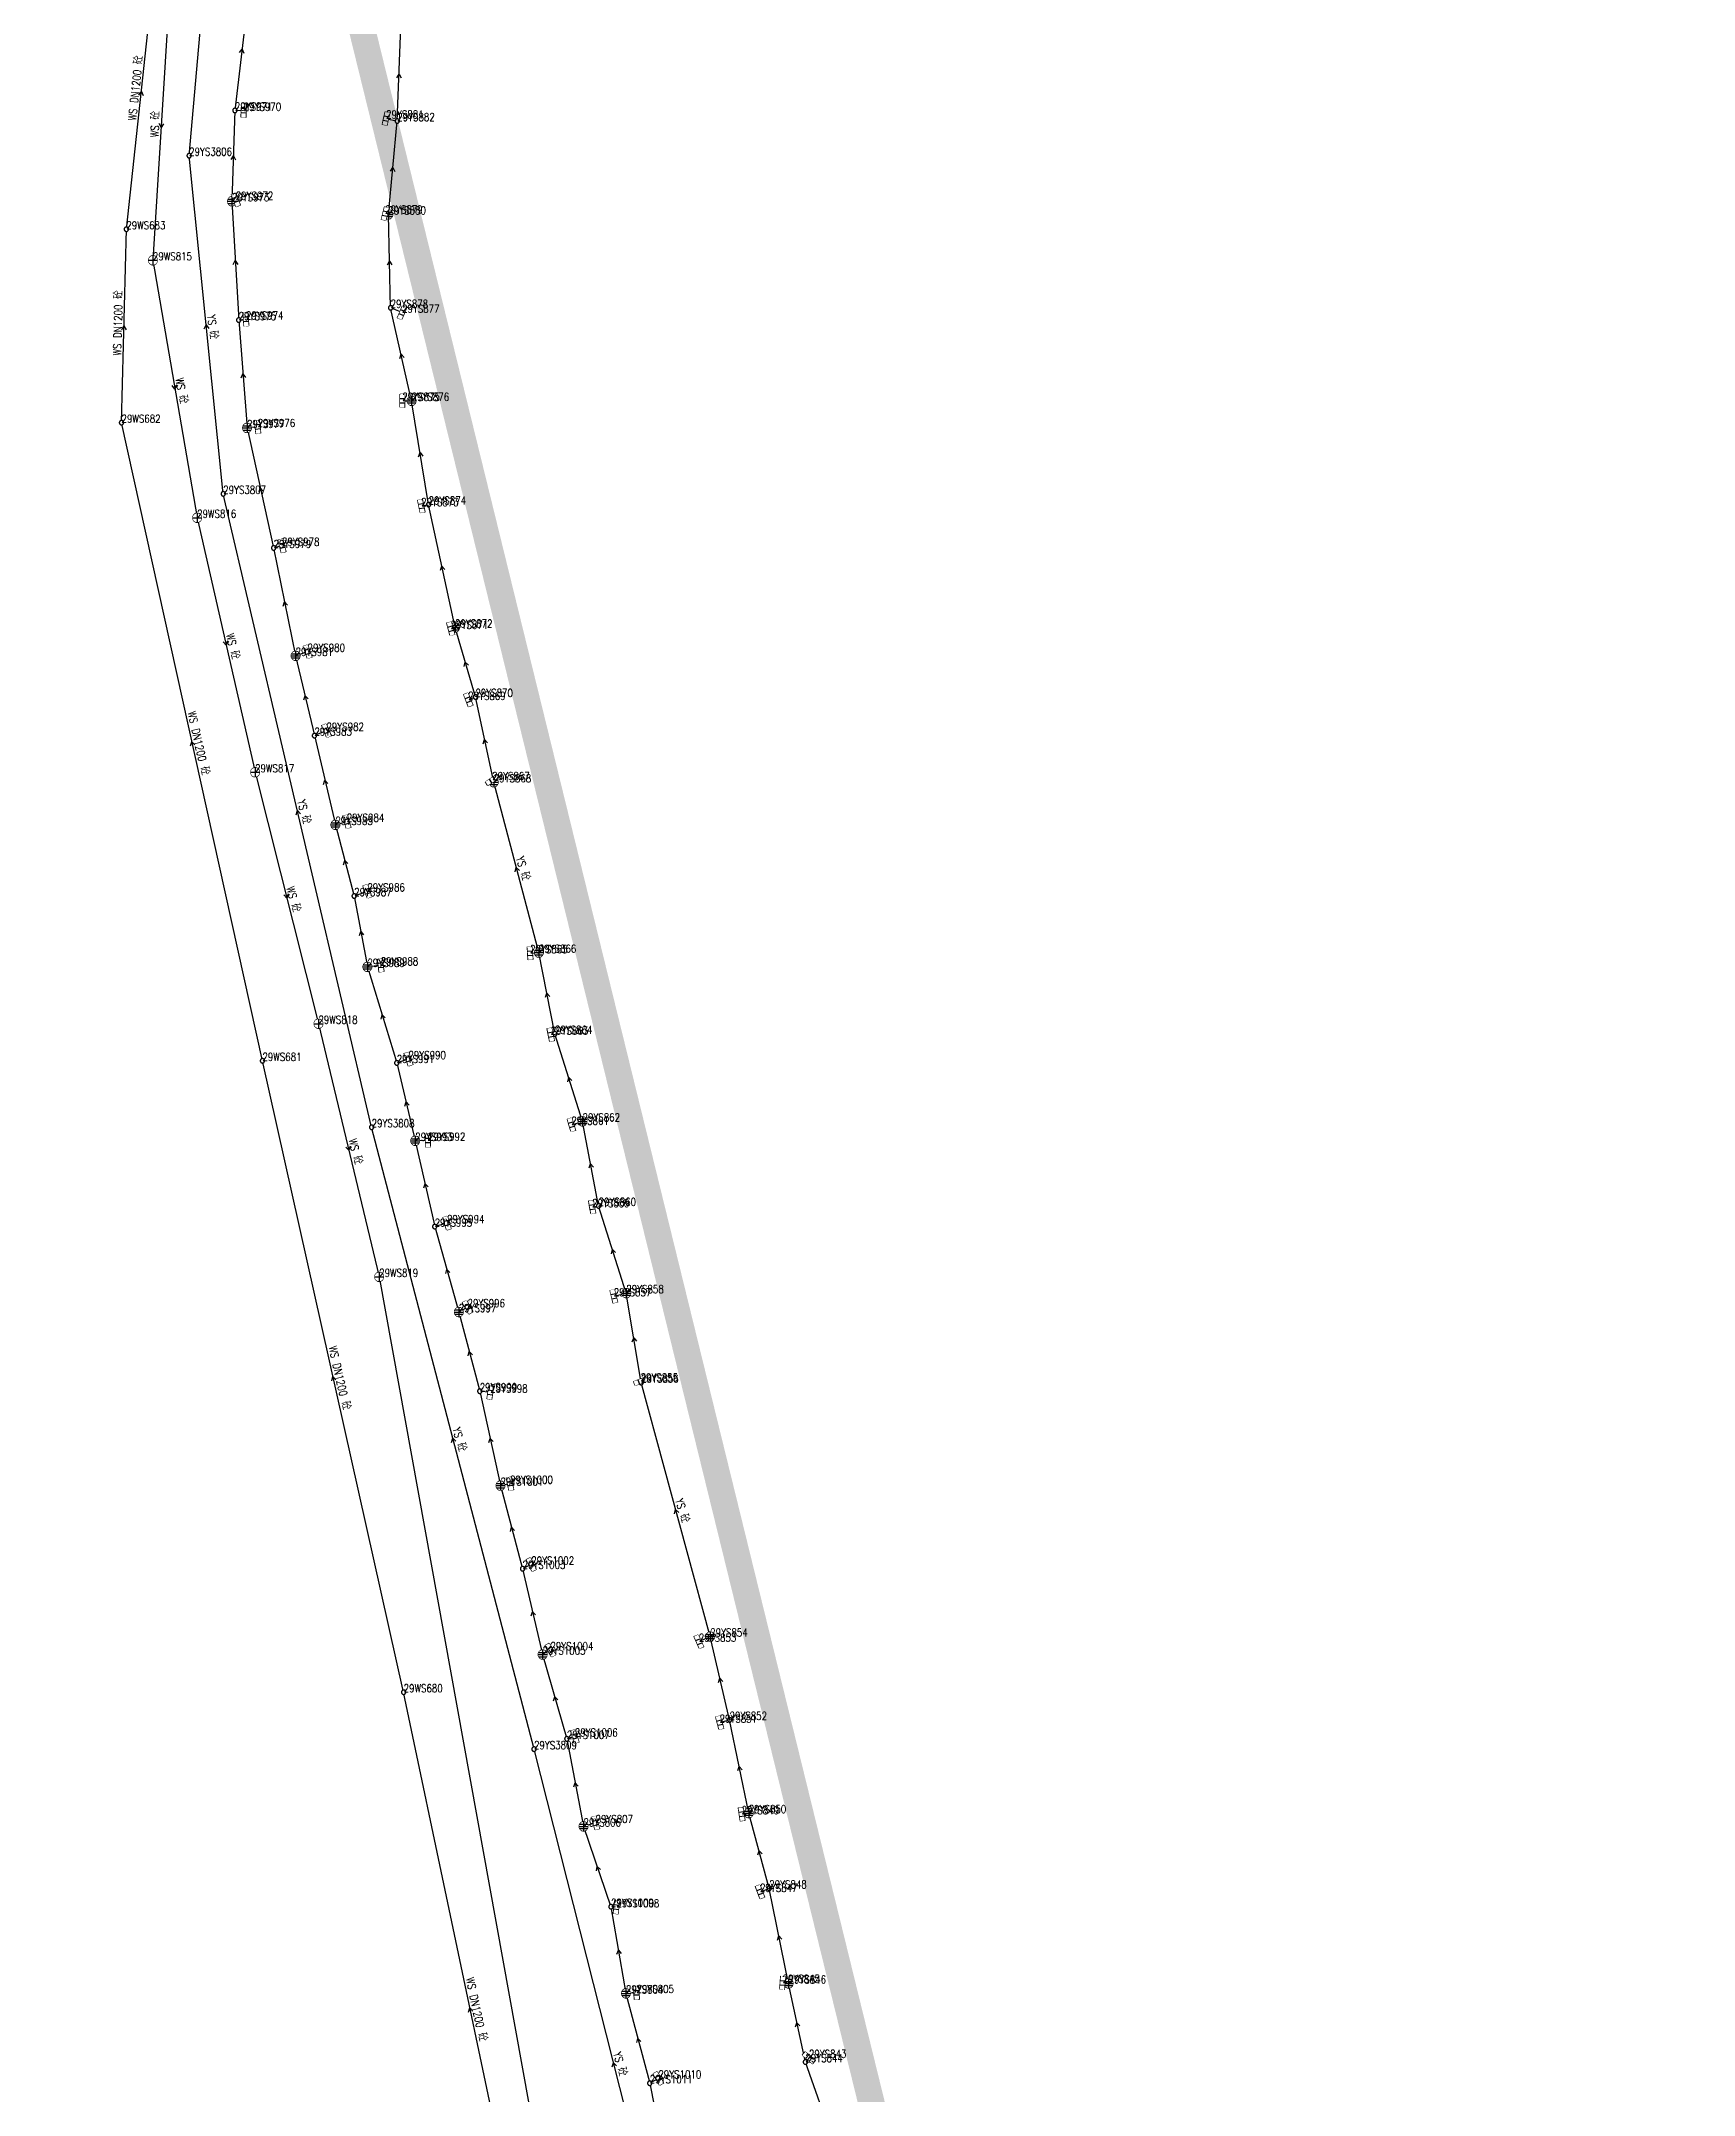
# Model space of a CAD drawing. Extents: x 78813 to 99477, y 2421021 to 2448125.
# Drawn here: x 84774.6 to 84962.5, y 2430918 to 2431151.4 of the extents above; entities that cross this region are included whole.
import ezdxf
from ezdxf.enums import TextEntityAlignment as Align

# ---------------------------------------------------------------- set-up
doc = ezdxf.new("R2010")
doc.units = 0
doc.set_wipeout_variables(frame=1)
doc.layers.get('0').update_dxf_attribs({"linetype": 'CONTINUOUS'})
for name, color, linetype in [('DX_WS', 16, 'CONTINUOUS'), ('DX_YS', 42, 'CONTINUOUS'), ('道路', 5, 'CONTINUOUS')]:
    doc.layers.add(name, color=color, linetype=linetype)
for name, color, linetype, true_color in [('WSLINE', 7, 'CONTINUOUS', 0x7f0000), ('YSANNEXE', 7, 'CONTINUOUS', 0xcc9900), ('YSLINE', 7, 'CONTINUOUS', 0xcc9900)]:
    doc.layers.add(name, color=color, linetype=linetype, true_color=true_color)
doc.styles.add('CcNameZT', font='txt.SHX', dxfattribs={"width": 0.8, "bigfont": 'HZTXT.SHX'})
doc.styles.get("Standard").update_dxf_attribs({"font": 'txt.shx', "bigfont": 'hztxt.shx'})

# ---------------------------------------------------------------- blocks, each defined once
blk = doc.blocks.new('PS污水井')
blk.add_lwpolyline([(1, 0), (1, 0.07), (0.99, 0.14), (0.98, 0.21), (0.96, 0.28), (0.94, 0.34), (0.91, 0.41), (0.88, 0.47), (0.85, 0.53), (0.81, 0.59), (0.77, 0.64), (0.72, 0.69), (0.67, 0.74), (0.62, 0.79), (0.56, 0.83), (0.5, 0.87), (0.44, 0.9), (0.37, 0.93), (0.31, 0.95), (0.24, 0.97), (0.17, 0.98), (0.1, 0.99), (0.03, 1), (-0.03, 1), (-0.1, 0.99), (-0.17, 0.98), (-0.24, 0.97), (-0.31, 0.95), (-0.37, 0.93), (-0.44, 0.9), (-0.5, 0.87), (-0.56, 0.83), (-0.62, 0.79), (-0.67, 0.74), (-0.72, 0.69), (-0.77, 0.64), (-0.81, 0.59), (-0.85, 0.53), (-0.88, 0.47), (-0.91, 0.41), (-0.94, 0.34), (-0.96, 0.28), (-0.98, 0.21), (-0.99, 0.14), (-1, 0.07), (-1, 0), (-1, -0.07), (-0.99, -0.14), (-0.98, -0.21), (-0.96, -0.28), (-0.94, -0.34), (-0.91, -0.41), (-0.88, -0.47), (-0.85, -0.53), (-0.81, -0.59), (-0.77, -0.64), (-0.72, -0.69), (-0.67, -0.74), (-0.62, -0.79), (-0.56, -0.83), (-0.5, -0.87), (-0.44, -0.9), (-0.37, -0.93), (-0.31, -0.95), (-0.24, -0.97), (-0.17, -0.98), (-0.1, -0.99), (-0.03, -1), (0.03, -1), (0.1, -0.99), (0.17, -0.98), (0.24, -0.97), (0.31, -0.95), (0.37, -0.93), (0.44, -0.9), (0.5, -0.87), (0.56, -0.83), (0.62, -0.79), (0.67, -0.74), (0.72, -0.69), (0.77, -0.64), (0.81, -0.59), (0.85, -0.53), (0.88, -0.47), (0.91, -0.41), (0.94, -0.34), (0.96, -0.28), (0.98, -0.21), (0.99, -0.14), (1, 0)], close=True)
blk.add_wipeout([(1, 0), (1, 0.07), (0.99, 0.14), (0.98, 0.21), (0.96, 0.28), (0.94, 0.34), (0.91, 0.41), (0.88, 0.47), (0.85, 0.53), (0.81, 0.59), (0.77, 0.64), (0.72, 0.69), (0.67, 0.74), (0.62, 0.79), (0.56, 0.83), (0.5, 0.87), (0.44, 0.9), (0.37, 0.93), (0.31, 0.95), (0.24, 0.97), (0.17, 0.98), (0.1, 0.99), (0.03, 1), (-0.03, 1), (-0.1, 0.99), (-0.17, 0.98), (-0.24, 0.97), (-0.31, 0.95), (-0.37, 0.93), (-0.44, 0.9), (-0.5, 0.87), (-0.56, 0.83), (-0.62, 0.79), (-0.67, 0.74), (-0.72, 0.69), (-0.77, 0.64), (-0.81, 0.59), (-0.85, 0.53), (-0.88, 0.47), (-0.91, 0.41), (-0.94, 0.34), (-0.96, 0.28), (-0.98, 0.21), (-0.99, 0.14), (-1, 0.07), (-1, 0), (-1, -0.07), (-0.99, -0.14), (-0.98, -0.21), (-0.96, -0.28), (-0.94, -0.34), (-0.91, -0.41), (-0.88, -0.47), (-0.85, -0.53), (-0.81, -0.59), (-0.77, -0.64), (-0.72, -0.69), (-0.67, -0.74), (-0.62, -0.79), (-0.56, -0.83), (-0.5, -0.87), (-0.44, -0.9), (-0.37, -0.93), (-0.31, -0.95), (-0.24, -0.97), (-0.17, -0.98), (-0.1, -0.99), (-0.03, -1), (0.03, -1), (0.1, -0.99), (0.17, -0.98), (0.24, -0.97), (0.31, -0.95), (0.37, -0.93), (0.44, -0.9), (0.5, -0.87), (0.56, -0.83), (0.62, -0.79), (0.67, -0.74), (0.72, -0.69), (0.77, -0.64), (0.81, -0.59), (0.85, -0.53), (0.88, -0.47), (0.91, -0.41), (0.94, -0.34), (0.96, -0.28), (0.98, -0.21), (0.99, -0.14)])
for p, q in [((-1, 0), (0, 0)), ((0, 1), (0, 0)), ((0, 0), (0, -1)), ((0, 0), (1, 0))]:
    blk.add_line(p, q)
blk = doc.blocks.new('PS管线点')
blk.add_wipeout([(0.5, 0), (0.5, 0.03), (0.5, 0.07), (0.49, 0.1), (0.48, 0.14), (0.47, 0.17), (0.46, 0.2), (0.44, 0.23), (0.42, 0.26), (0.4, 0.29), (0.38, 0.32), (0.36, 0.35), (0.33, 0.37), (0.31, 0.39), (0.28, 0.41), (0.25, 0.43), (0.22, 0.45), (0.19, 0.46), (0.15, 0.48), (0.12, 0.49), (0.09, 0.49), (0.05, 0.5), (0.02, 0.5), (-0.02, 0.5), (-0.05, 0.5), (-0.09, 0.49), (-0.12, 0.49), (-0.15, 0.48), (-0.19, 0.46), (-0.22, 0.45), (-0.25, 0.43), (-0.28, 0.41), (-0.31, 0.39), (-0.33, 0.37), (-0.36, 0.35), (-0.38, 0.32), (-0.4, 0.29), (-0.42, 0.26), (-0.44, 0.23), (-0.46, 0.2), (-0.47, 0.17), (-0.48, 0.14), (-0.49, 0.1), (-0.5, 0.07), (-0.5, 0.03), (-0.5, 0), (-0.5, -0.03), (-0.5, -0.07), (-0.49, -0.1), (-0.48, -0.14), (-0.47, -0.17), (-0.46, -0.2), (-0.44, -0.23), (-0.42, -0.26), (-0.4, -0.29), (-0.38, -0.32), (-0.36, -0.35), (-0.33, -0.37), (-0.31, -0.39), (-0.28, -0.41), (-0.25, -0.43), (-0.22, -0.45), (-0.19, -0.46), (-0.15, -0.48), (-0.12, -0.49), (-0.09, -0.49), (-0.05, -0.5), (-0.02, -0.5), (0.02, -0.5), (0.05, -0.5), (0.09, -0.49), (0.12, -0.49), (0.15, -0.48), (0.19, -0.46), (0.22, -0.45), (0.25, -0.43), (0.28, -0.41), (0.31, -0.39), (0.33, -0.37), (0.36, -0.35), (0.38, -0.32), (0.4, -0.29), (0.42, -0.26), (0.44, -0.23), (0.46, -0.2), (0.47, -0.17), (0.48, -0.14), (0.49, -0.1), (0.5, -0.07)])
blk.add_lwpolyline([(0.5, 0), (0.5, 0.03), (0.5, 0.07), (0.49, 0.1), (0.48, 0.14), (0.47, 0.17), (0.46, 0.2), (0.44, 0.23), (0.42, 0.26), (0.4, 0.29), (0.38, 0.32), (0.36, 0.35), (0.33, 0.37), (0.31, 0.39), (0.28, 0.41), (0.25, 0.43), (0.22, 0.45), (0.19, 0.46), (0.15, 0.48), (0.12, 0.49), (0.09, 0.49), (0.05, 0.5), (0.02, 0.5), (-0.02, 0.5), (-0.05, 0.5), (-0.09, 0.49), (-0.12, 0.49), (-0.15, 0.48), (-0.19, 0.46), (-0.22, 0.45), (-0.25, 0.43), (-0.28, 0.41), (-0.31, 0.39), (-0.33, 0.37), (-0.36, 0.35), (-0.38, 0.32), (-0.4, 0.29), (-0.42, 0.26), (-0.44, 0.23), (-0.46, 0.2), (-0.47, 0.17), (-0.48, 0.14), (-0.49, 0.1), (-0.5, 0.07), (-0.5, 0.03), (-0.5, 0), (-0.5, -0.03), (-0.5, -0.07), (-0.49, -0.1), (-0.48, -0.14), (-0.47, -0.17), (-0.46, -0.2), (-0.44, -0.23), (-0.42, -0.26), (-0.4, -0.29), (-0.38, -0.32), (-0.36, -0.35), (-0.33, -0.37), (-0.31, -0.39), (-0.28, -0.41), (-0.25, -0.43), (-0.22, -0.45), (-0.19, -0.46), (-0.15, -0.48), (-0.12, -0.49), (-0.09, -0.49), (-0.05, -0.5), (-0.02, -0.5), (0.02, -0.5), (0.05, -0.5), (0.09, -0.49), (0.12, -0.49), (0.15, -0.48), (0.19, -0.46), (0.22, -0.45), (0.25, -0.43), (0.28, -0.41), (0.31, -0.39), (0.33, -0.37), (0.36, -0.35), (0.38, -0.32), (0.4, -0.29), (0.42, -0.26), (0.44, -0.23), (0.46, -0.2), (0.47, -0.17), (0.48, -0.14), (0.49, -0.1), (0.5, -0.07), (0.5, 0)], close=True)
blk = doc.blocks.new('LX')
for p, q in [((-0.866, 0.5), (0, 0)), ((0, 0), (-0.866, -0.5))]:
    blk.add_line(p, q)
blk = doc.blocks.new('PS雨水井')
blk.add_lwpolyline([(1, 0), (1, 0.07), (0.99, 0.14), (0.98, 0.21), (0.96, 0.28), (0.94, 0.34), (0.91, 0.41), (0.88, 0.47), (0.85, 0.53), (0.81, 0.59), (0.77, 0.64), (0.72, 0.69), (0.67, 0.74), (0.62, 0.79), (0.56, 0.83), (0.5, 0.87), (0.44, 0.9), (0.37, 0.93), (0.31, 0.95), (0.24, 0.97), (0.17, 0.98), (0.1, 0.99), (0.03, 1), (-0.03, 1), (-0.1, 0.99), (-0.17, 0.98), (-0.24, 0.97), (-0.31, 0.95), (-0.37, 0.93), (-0.44, 0.9), (-0.5, 0.87), (-0.56, 0.83), (-0.62, 0.79), (-0.67, 0.74), (-0.72, 0.69), (-0.77, 0.64), (-0.81, 0.59), (-0.85, 0.53), (-0.88, 0.47), (-0.91, 0.41), (-0.94, 0.34), (-0.96, 0.28), (-0.98, 0.21), (-0.99, 0.14), (-1, 0.07), (-1, 0), (-1, -0.07), (-0.99, -0.14), (-0.98, -0.21), (-0.96, -0.28), (-0.94, -0.34), (-0.91, -0.41), (-0.88, -0.47), (-0.85, -0.53), (-0.81, -0.59), (-0.77, -0.64), (-0.72, -0.69), (-0.67, -0.74), (-0.62, -0.79), (-0.56, -0.83), (-0.5, -0.87), (-0.44, -0.9), (-0.37, -0.93), (-0.31, -0.95), (-0.24, -0.97), (-0.17, -0.98), (-0.1, -0.99), (-0.03, -1), (0.03, -1), (0.1, -0.99), (0.17, -0.98), (0.24, -0.97), (0.31, -0.95), (0.37, -0.93), (0.44, -0.9), (0.5, -0.87), (0.56, -0.83), (0.62, -0.79), (0.67, -0.74), (0.72, -0.69), (0.77, -0.64), (0.81, -0.59), (0.85, -0.53), (0.88, -0.47), (0.91, -0.41), (0.94, -0.34), (0.96, -0.28), (0.98, -0.21), (0.99, -0.14), (1, 0)], close=True)
blk.add_wipeout([(1, 0), (1, 0.07), (0.99, 0.14), (0.98, 0.21), (0.96, 0.28), (0.94, 0.34), (0.91, 0.41), (0.88, 0.47), (0.85, 0.53), (0.81, 0.59), (0.77, 0.64), (0.72, 0.69), (0.67, 0.74), (0.62, 0.79), (0.56, 0.83), (0.5, 0.87), (0.44, 0.9), (0.37, 0.93), (0.31, 0.95), (0.24, 0.97), (0.17, 0.98), (0.1, 0.99), (0.03, 1), (-0.03, 1), (-0.1, 0.99), (-0.17, 0.98), (-0.24, 0.97), (-0.31, 0.95), (-0.37, 0.93), (-0.44, 0.9), (-0.5, 0.87), (-0.56, 0.83), (-0.62, 0.79), (-0.67, 0.74), (-0.72, 0.69), (-0.77, 0.64), (-0.81, 0.59), (-0.85, 0.53), (-0.88, 0.47), (-0.91, 0.41), (-0.94, 0.34), (-0.96, 0.28), (-0.98, 0.21), (-0.99, 0.14), (-1, 0.07), (-1, 0), (-1, -0.07), (-0.99, -0.14), (-0.98, -0.21), (-0.96, -0.28), (-0.94, -0.34), (-0.91, -0.41), (-0.88, -0.47), (-0.85, -0.53), (-0.81, -0.59), (-0.77, -0.64), (-0.72, -0.69), (-0.67, -0.74), (-0.62, -0.79), (-0.56, -0.83), (-0.5, -0.87), (-0.44, -0.9), (-0.37, -0.93), (-0.31, -0.95), (-0.24, -0.97), (-0.17, -0.98), (-0.1, -0.99), (-0.03, -1), (0.03, -1), (0.1, -0.99), (0.17, -0.98), (0.24, -0.97), (0.31, -0.95), (0.37, -0.93), (0.44, -0.9), (0.5, -0.87), (0.56, -0.83), (0.62, -0.79), (0.67, -0.74), (0.72, -0.69), (0.77, -0.64), (0.81, -0.59), (0.85, -0.53), (0.88, -0.47), (0.91, -0.41), (0.94, -0.34), (0.96, -0.28), (0.98, -0.21), (0.99, -0.14)])
for p, q in [((-1, 0), (0, 0)), ((-0.88, 0.48), (0, 0.47)), ((0, 1), (0, 0)), ((0, 0.47), (0.88, 0.47)), ((0, 0), (0, -1)), ((0, 0), (1, 0)), ((-0.88, -0.48), (0, -0.48)), ((0, -0.48), (0.88, -0.48))]:
    blk.add_line(p, q)
blk = doc.blocks.new('PS雨篦')
blk.add_lwpolyline([(-1.5, 0.5), (0, 0.5), (1.5, 0.5), (1.5, -0.5), (0, -0.5), (-1.5, -0.5)], close=True)
blk.add_wipeout([(-1.5, 0.5), (0, 0.5), (1.5, 0.5), (1.5, -0.5), (0, -0.5), (-1.5, -0.5)])
for p, q in [((-0.51, -0.5), (-0.51, 0.5)), ((0.49, -0.5), (0.49, 0.5))]:
    blk.add_line(p, q)

msp = doc.modelspace()

# ---------------------------------------------------------------- linework, layer by layer
at = {"layer": 'WSLINE'}
for p, q in [((84784.27, 2431130.06), (84787.68, 2431161.38)), ((84789.14, 2431156.75), (84787.29, 2431126.53)), ((84783.72, 2431108.08), (84784.27, 2431130.06)), ((84787.29, 2431126.53), (84792.32, 2431097.27)), ((84799.74, 2431035.55), (84783.72, 2431108.08)), ((84792.32, 2431097.27), (84798.91, 2431068.34)), ((84798.91, 2431068.34), (84806.11, 2431039.77)), ((84806.11, 2431039.77), (84813.01, 2431011)), ((84815.79, 2430963.79), (84799.74, 2431035.55)), ((84813.01, 2431011), (84861.62, 2430742.31)), ((84830.86, 2430892.05), (84815.79, 2430963.79))]:
    msp.add_line(p, q, dxfattribs=at)
at = {"layer": 'YSLINE'}
for p, q in [((84791.41, 2431138.42), (84795.9, 2431189.51)), ((84798.26, 2431157.52), (84796.61, 2431143.56)), ((84815.07, 2431142.36), (84815.46, 2431153.04)), ((84796.61, 2431143.56), (84796.27, 2431133.24)), ((84797.61, 2431143.53), (84796.61, 2431143.56)), ((84813.8, 2431142.65), (84815.07, 2431142.36)), ((84814.06, 2431131.75), (84815.07, 2431142.36)), ((84795.28, 2431099.99), (84791.41, 2431138.42)), ((84796.71, 2431133.41), (84796.27, 2431133.24)), ((84796.27, 2431133.24), (84797.04, 2431119.74)), ((84813.69, 2431131.85), (84814.06, 2431131.75)), ((84814.31, 2431121.13), (84814.06, 2431131.75)), ((84816.7, 2431110.56), (84814.31, 2431121.13)), ((84815.61, 2431120.58), (84814.31, 2431121.13)), ((84797.86, 2431119.8), (84797.04, 2431119.74)), ((84797.04, 2431119.74), (84797.99, 2431107.48)), ((84815.64, 2431110.57), (84816.7, 2431110.56)), ((84818.63, 2431098.77), (84816.7, 2431110.56)), ((84799.2, 2431107.59), (84797.99, 2431107.48)), ((84797.99, 2431107.48), (84801.01, 2431093.84)), ((84817.79, 2431098.6), (84818.63, 2431098.77)), ((84821.63, 2431084.79), (84818.63, 2431098.77)), ((84801.96, 2431094.08), (84801.01, 2431093.84)), ((84801.01, 2431093.84), (84803.51, 2431081.58)), ((84821.14, 2431084.66), (84821.63, 2431084.79)), ((84823.95, 2431076.91), (84821.63, 2431084.79)), ((84804.87, 2431082.05), (84803.51, 2431081.58)), ((84803.51, 2431081.58), (84805.65, 2431072.51)), ((84823.13, 2431076.58), (84823.95, 2431076.91)), ((84826.03, 2431067.21), (84823.95, 2431076.91)), ((84807.02, 2431073.07), (84805.65, 2431072.51)), ((84805.65, 2431072.51), (84808.03, 2431062.37)), ((84825.86, 2431067.47), (84826.03, 2431067.21)), ((84831.16, 2431047.85), (84826.03, 2431067.21)), ((84809.33, 2431062.73), (84808.03, 2431062.37)), ((84808.03, 2431062.37), (84810.17, 2431054.28)), ((84811.67, 2431054.81), (84810.17, 2431054.28)), ((84810.17, 2431054.28), (84811.67, 2431046.23)), ((84813.19, 2431046.4), (84811.67, 2431046.23)), ((84830.16, 2431047.79), (84831.16, 2431047.85)), ((84832.98, 2431038.62), (84831.16, 2431047.85)), ((84811.67, 2431046.23), (84815.01, 2431035.31)), ((84832.51, 2431038.53), (84832.98, 2431038.62)), ((84836.13, 2431028.67), (84832.98, 2431038.62)), ((84816.34, 2431035.75), (84815.01, 2431035.31)), ((84815.01, 2431035.31), (84817.11, 2431026.46)), ((84834.86, 2431028.29), (84836.13, 2431028.67)), ((84837.95, 2431019.06), (84836.13, 2431028.67)), ((84818.55, 2431026.48), (84817.11, 2431026.46)), ((84817.11, 2431026.46), (84819.32, 2431016.71)), ((84837.22, 2431018.93), (84837.95, 2431019.06)), ((84841.1, 2431009.15), (84837.95, 2431019.06)), ((84820.72, 2431017.11), (84819.32, 2431016.71)), ((84819.32, 2431016.71), (84822.06, 2431007)), ((84839.68, 2431008.79), (84841.1, 2431009.15)), ((84842.79, 2430998.98), (84841.1, 2431009.15)), ((84823.06, 2431007.55), (84822.06, 2431007)), ((84822.06, 2431007), (84824.44, 2430998)), ((84825.63, 2430997.85), (84824.44, 2430998)), ((84824.44, 2430998), (84826.8, 2430987.27)), ((84842.73, 2430999.13), (84842.79, 2430998.98)), ((84850.64, 2430970.12), (84842.79, 2430998.98)), ((84827.88, 2430987.49), (84826.8, 2430987.27)), ((84826.8, 2430987.27), (84829.31, 2430977.82)), ((84830.3, 2430978.3), (84829.31, 2430977.82)), ((84829.31, 2430977.82), (84831.59, 2430968.07)), ((84849.35, 2430969.54), (84850.64, 2430970.12)), ((84852.84, 2430960.65), (84850.64, 2430970.12)), ((84832.48, 2430968.57), (84831.59, 2430968.07)), ((84831.59, 2430968.07), (84834.34, 2430958.49)), ((84851.71, 2430960.33), (84852.84, 2430960.65)), ((84855.02, 2430950.05), (84852.84, 2430960.65)), ((84835.25, 2430958.76), (84834.34, 2430958.49)), ((84834.34, 2430958.49), (84836.24, 2430948.54)), ((84848.67, 2430886.05), (84830.61, 2430957.32)), ((84837.6, 2430948.93), (84836.24, 2430948.54)), ((84836.24, 2430948.54), (84839.36, 2430939.41)), ((84854.21, 2430949.93), (84855.02, 2430950.05)), ((84857.35, 2430941.5), (84855.02, 2430950.05)), ((84856.3, 2430941.11), (84857.35, 2430941.5)), ((84859.55, 2430930.69), (84857.35, 2430941.5)), ((84839.98, 2430939.35), (84839.36, 2430939.41)), ((84839.36, 2430939.41), (84841.06, 2430929.56)), ((84858.86, 2430930.76), (84859.55, 2430930.69)), ((84861.46, 2430921.76), (84859.55, 2430930.69)), ((84842.26, 2430929.61), (84841.06, 2430929.56)), ((84841.06, 2430929.56), (84843.76, 2430919.35)), ((84861.86, 2430922.23), (84861.46, 2430921.76)), ((84864.81, 2430912.23), (84861.46, 2430921.76)), ((84844.75, 2430919.9), (84843.76, 2430919.35)), ((84843.76, 2430919.35), (84845.61, 2430909.76))]:
    msp.add_line(p, q, dxfattribs=at)

# ---------------------------------------------------------------- block references
at = {"layer": 'DX_WS', "yscale": 0.5, "zscale": 0.5}
for p, xscale, rotation in [((84785.98, 2431145.72), 0.4999999998400536, 83.65183808710299), ((84788.22, 2431141.64), 0.5000000002215315, 266.4253747366328), ((84784, 2431119.07), 0.5000000002020136, 88.8084582452952), ((84789.8, 2431111.9), 0.5000000000774995, 279.6034040225983), ((84795.61, 2431082.8), 0.4999999999320436, 283.0411507971408), ((84791.73, 2431071.82), 0.4999999999438337, 102.5594453296805), ((84802.51, 2431054.05), 0.4999999998195165, 284.1870663903409), ((84809.56, 2431025.38), 0.4999999997792953, 283.6141085965736), ((84807.76, 2430999.67), 0.4999999999438337, 102.5594453296805), ((84823.32, 2430927.92), 0.5000000000790071, 101.9864875308837)]:
    msp.add_blockref('LX', p, dxfattribs=dict(at, xscale=xscale, rotation=rotation))
at = {"layer": 'YSANNEXE', "yscale": 0.5, "zscale": 0.5}
for p, xscale, rotation in [((84797.43, 2431150.54), 0.4999999998817912, 82.98762489284088), ((84815.27, 2431147.7), 0.4999999999824997, 87.66254265426154), ((84796.44, 2431138.4), 0.4999999999717908, 88.14424505078082), ((84814.57, 2431137.06), 0.5000000002316431, 84.79775368177063), ((84796.65, 2431126.49), 0.5000000001555733, 93.30086520659168), ((84814.18, 2431126.44), 0.4999999998798607, 91.10028942587257), ((84793.34, 2431119.2), 0.4999999999731608, 95.68395178677184), ((84815.5, 2431115.85), 0.4999999999438337, 102.5594453296805), ((84797.52, 2431113.61), 0.499999999839796, 94.44678079842105), ((84817.66, 2431104.67), 0.5000000001038609, 99.12169855556903), ((84799.5, 2431100.66), 0.4999999998661215, 102.4681899326493), ((84820.13, 2431091.78), 0.5000000000790071, 101.9864875308837), ((84802.26, 2431087.71), 0.4999999999779459, 101.3222743387636), ((84822.79, 2431080.85), 0.5000000001136022, 106.5701498903293), ((84804.58, 2431077.04), 0.4999999999386376, 103.0411477262232), ((84824.99, 2431072.06), 0.5000000000790071, 101.9864875308837), ((84806.84, 2431067.44), 0.4999999999386376, 103.0411477262232), ((84803.71, 2431063.99), 0.4999999997825384, 103.1324031288208), ((84809.1, 2431058.32), 0.4999999997786813, 104.7600211166298), ((84828.59, 2431057.53), 0.4999999998417305, 104.8512765145052), ((84810.92, 2431050.25), 0.4999999999984163, 100.7493165441191), ((84832.07, 2431043.24), 0.4999999998446298, 101.4135297418816), ((84813.34, 2431040.77), 0.4999999998049308, 107.0518522974287), ((84834.55, 2431033.65), 0.4999999998510922, 107.7160654901271), ((84816.06, 2431030.88), 0.4999999999841839, 103.6141055197245), ((84837.04, 2431023.86), 0.5000000000295206, 100.8405719416303), ((84818.22, 2431021.58), 0.4999999999386376, 103.0411477262232), ((84839.52, 2431014.1), 0.4999999998510922, 107.7160654901271), ((84820.69, 2431011.85), 0.5000000000622112, 105.9059366974932), ((84823.25, 2431002.5), 0.4999999997786813, 104.7600211166298), ((84841.95, 2431004.07), 0.5000000001038609, 99.12169855556903), ((84821.38, 2430992.66), 0.4999999998417305, 104.8512765145052), ((84825.62, 2430992.64), 0.4999999998661215, 102.4681899326493), ((84846.71, 2430984.55), 0.500000000181356, 105.4242342978813), ((84828.05, 2430982.54), 0.4999999997786813, 104.7600211166298), ((84830.45, 2430972.94), 0.4999999999386376, 103.0411477262232), ((84851.74, 2430965.38), 0.4999999997825384, 103.1324031288208), ((84832.96, 2430963.28), 0.5000000000622112, 105.9059366974932), ((84853.93, 2430955.35), 0.4999999998446298, 101.4135297418816), ((84835.29, 2430953.51), 0.4999999999984163, 100.7493165441191), ((84837.8, 2430943.98), 0.5000000000394402, 108.7707256736715), ((84856.19, 2430945.78), 0.500000000181356, 105.4242342978813), ((84840.21, 2430934.48), 0.499999999801095, 99.60340095668872), ((84858.45, 2430936.1), 0.4999999998446298, 101.4135297418816), ((84860.5, 2430926.23), 0.5000000000790071, 101.9864875308837), ((84842.41, 2430924.45), 0.4999999997786813, 104.7600211166298), ((84839.64, 2430921.68), 0.5000000001371128, 104.2783187104571)]:
    msp.add_blockref('LX', p, dxfattribs=dict(at, xscale=xscale, rotation=rotation))

# ---------------------------------------------------------------- texts
at = {"layer": 'DX_WS', "style": 'CcNameZT', "width": 0.8}
for s, rotation, p in [(' WS DN1200 砼', 83.7811, (84785.73, 2431145.74, 2.69)), (' WS 砼', 86.5092, (84787.97, 2431141.66, 0.75)), (' WS DN1200 砼', 88.5704, (84783.75, 2431119.08, 3.14)), (' WS 砼', 279.7335, (84790.05, 2431111.94, 0.63)), (' WS 砼', 282.85, (84795.86, 2431082.86, 0.73)), (' WS DN1200 砼', 282.4525, (84791.97, 2431071.87, 3.29)), (' WS 砼', 284.1414, (84802.76, 2431054.11, 0.61)), (' WS 砼', 283.4825, (84809.81, 2431025.44, 0.68)), (' WS DN1200 砼', 282.6076, (84808.01, 2430999.73, 3.35)), (' WS DN1200 砼', 281.8643, (84823.57, 2430927.97, 3.21))]:
    msp.add_text(s, height=0.9, rotation=rotation, dxfattribs=at).set_placement(p, align=Align.CENTER)
at = {"layer": 'DX_YS', "style": 'CcNameZT', "width": 0.8}
for rotation, p in [(275.7518, (84793.59, 2431119.23, 3.28)), (283.1866, (84803.96, 2431064.05, 3.3)), (284.8544, (84828.84, 2431057.6, 3.67)), (284.6396, (84821.62, 2430992.72, 3.31)), (285.2183, (84846.95, 2430984.62, 3.71)), (284.2173, (84839.88, 2430921.74, 3.31))]:
    msp.add_text(' YS 砼', height=0.9, rotation=rotation, dxfattribs=at).set_placement(p, align=Align.CENTER)

# ---------------------------------------------------------------- next in the draw order: block references
at = {"layer": 'DX_WS', "xscale": 0.5, "yscale": 0.5, "zscale": 0.5}
for name, p in [('PS管线点', (84784.27, 2431130.06, 2.69)), ('PS污水井', (84787.29, 2431126.53, 0.63)), ('PS管线点', (84783.72, 2431108.08, 3.14)), ('PS污水井', (84792.32, 2431097.27, 0.73)), ('PS污水井', (84798.91, 2431068.34, 0.61)), ('PS污水井', (84806.11, 2431039.77, 0.68)), ('PS管线点', (84799.74, 2431035.55, 3.29)), ('PS污水井', (84813.01, 2431011, 0.67)), ('PS管线点', (84815.79, 2430963.79, 3.35))]:
    msp.add_blockref(name, p, dxfattribs=at)
at = {"layer": 'DX_YS', "xscale": 0.5, "yscale": 0.5, "zscale": 0.5}
for name, p in [('PS管线点', (84796.61, 2431143.56, 3.1)), ('PS管线点', (84815.07, 2431142.36, 3.07)), ('PS管线点', (84791.41, 2431138.42, 3.54)), ('PS雨水井', (84796.27, 2431133.24, 3.11)), ('PS雨水井', (84814.06, 2431131.75, 3.14)), ('PS管线点', (84814.31, 2431121.13, 3.21)), ('PS管线点', (84797.04, 2431119.74, 3.18)), ('PS雨水井', (84816.7, 2431110.56, 3.24)), ('PS雨水井', (84797.99, 2431107.48, 3.26)), ('PS管线点', (84818.63, 2431098.77, 3.3)), ('PS雨水井', (84821.63, 2431084.79, 3.52)), ('PS管线点', (84823.95, 2431076.91, 3.43)), ('PS雨水井', (84826.03, 2431067.21, 3.4)), ('PS雨水井', (84831.16, 2431047.85, 3.67)), ('PS管线点', (84832.98, 2431038.62, 3.73)), ('PS管线点', (84815.01, 2431035.31, 3.35)), ('PS雨水井', (84836.13, 2431028.67, 3.74)), ('PS管线点', (84837.95, 2431019.06, 3.72)), ('PS雨水井', (84841.1, 2431009.15, 3.77)), ('PS管线点', (84842.79, 2430998.98, 3.62)), ('PS雨水井', (84850.64, 2430970.12, 3.71)), ('PS管线点', (84852.84, 2430960.65, 3.73)), ('PS管线点', (84834.34, 2430958.49, 3.54)), ('PS雨水井', (84836.24, 2430948.54, 3.46)), ('PS雨水井', (84855.02, 2430950.05, 3.7)), ('PS管线点', (84857.35, 2430941.5, 3.72)), ('PS管线点', (84839.36, 2430939.41, 3.69)), ('PS雨水井', (84841.06, 2430929.56, 3.82)), ('PS雨水井', (84859.55, 2430930.69, 3.89)), ('PS管线点', (84861.46, 2430921.76, 3.85)), ('PS管线点', (84843.76, 2430919.35, 3.82))]:
    msp.add_blockref(name, p, dxfattribs=at)

# ---------------------------------------------------------------- next in the draw order: linework, layer by layer
at = {"layer": 'YSLINE'}
for p, q in [((84812.15, 2431028), (84795.28, 2431099.99)), ((84830.61, 2430957.32), (84812.15, 2431028))]:
    msp.add_line(p, q, dxfattribs=at)

# ---------------------------------------------------------------- next in the draw order: block references
at = {"layer": 'DX_YS', "yscale": 0.5, "zscale": 0.5}
for p, xscale, rotation in [((84797.61, 2431143.53, 5.04), 0.4999999999857135, 88.05463749377022), ((84813.8, 2431142.65, 4.9), 0.4999999999990901, 257.2659517059771), ((84796.71, 2431133.41, 5.07), 0.5000000000968934, 110.891676901321), ((84813.69, 2431131.85, 4.99), 0.4999999999200947, 255.5625831860251), ((84815.61, 2431120.58, 5.06), 0.4999999999752811, 67.06789956819877), ((84797.86, 2431119.8, 5.09), 0.4999999998087367, 94.41481325694227), ((84815.64, 2431110.57, 5.03), 0.4999999999522147, 269.5130787474726), ((84799.2, 2431107.59, 5.11), 0.4999999997854871, 95.18153511166274), ((84817.79, 2431098.6, 5.05), 0.4999999998047048, 281.5186593665466), ((84821.14, 2431084.66, 5.03), 0.5000000000482858, 285.0891576393923), ((84823.13, 2431076.58, 5.02), 0.5000000001942364, 291.7415142608833), ((84825.86, 2431067.47, 5.15), 0.4999999999541878, 212.7129451676956), ((84830.16, 2431047.79, 5.13), 0.4999999999651914, 273.931476301687), ((84832.51, 2431038.53, 5.13), 0.4999999999291664, 280.795453572018), ((84816.34, 2431035.75, 5.11), 0.4999999998635836, 108.6805191299275), ((84834.86, 2431028.29, 5.09), 0.4999999997939124, 286.5705458680082), ((84837.22, 2431018.93, 5.06), 0.4999999998490578, 280.0348792082218), ((84839.68, 2431008.79, 5.42), 0.5000000002037773, 284.3387926055713), ((84842.73, 2430999.13, 4.91), 0.4999999999717481, 199.5807116278195), ((84849.35, 2430969.54, 4.92), 0.4999999998584996, 294.3533978196975), ((84851.71, 2430960.33, 4.89), 0.4999999999469678, 285.5632956284135), ((84835.25, 2430958.76, 4.92), 0.4999999998010646, 106.7972842253243), ((84854.21, 2430949.93, 4.83), 0.4999999998788566, 278.1598457872615), ((84837.6, 2430948.93, 4.89), 0.5000000000294632, 105.9730910669504), ((84856.3, 2430941.11, 4.78), 0.5000000001035718, 290.4009987293557), ((84839.98, 2430939.35, 4.94), 0.4999999997760035, 84.1064707848966), ((84842.26, 2430929.61, 4.81), 0.5000000000274442, 92.65639136112627), ((84858.86, 2430930.76, 4.79), 0.4999999998555414, 264.4698137346574), ((84861.86, 2430922.23, 4.85), 0.4999999999429843, 139.6774178833044), ((84844.75, 2430919.9, 4.84), 0.4999999998260041, 119.2222504892378)]:
    msp.add_blockref('PS雨篦', p, dxfattribs=dict(at, xscale=xscale, rotation=rotation))

# ---------------------------------------------------------------- next in the draw order: texts
at = {"layer": 'DX_WS', "style": 'CcNameZT', "width": 0.8}
for s, p in [('29WS683', (84784.27, 2431130.06, 2.69)), ('29WS815', (84787.29, 2431126.53, 0.63)), ('29WS682', (84783.72, 2431108.08, 3.14)), ('29WS816', (84792.32, 2431097.27, 0.73)), ('29WS817', (84798.91, 2431068.34, 0.61)), ('29WS818', (84806.11, 2431039.77, 0.68)), ('29WS681', (84799.74, 2431035.55, 3.29)), ('29WS819', (84813.01, 2431011, 0.67)), ('29WS680', (84815.79, 2430963.79, 3.35))]:
    msp.add_text(s, height=0.9, dxfattribs=at).set_placement(p)
at = {"layer": 'DX_YS', "width": 0.8}
msp.add_text('29YS3806', height=0.9, dxfattribs=at).set_placement((84791.41, 2431138.42, 3.54))

# ---------------------------------------------------------------- next in the draw order: block references
at = {"layer": 'DX_YS', "xscale": 0.5, "yscale": 0.5, "zscale": 0.5}
for name, p in [('PS管线点', (84795.28, 2431099.99, 3.28)), ('PS管线点', (84801.01, 2431093.84, 3.19)), ('PS雨水井', (84803.51, 2431081.58, 3.19)), ('PS管线点', (84805.65, 2431072.51, 3.14)), ('PS雨水井', (84808.03, 2431062.37, 3.26)), ('PS管线点', (84810.17, 2431054.28, 3.38)), ('PS雨水井', (84811.67, 2431046.23, 3.39)), ('PS管线点', (84812.15, 2431028, 3.3)), ('PS雨水井', (84817.11, 2431026.46, 3.4)), ('PS管线点', (84819.32, 2431016.71, 3.37)), ('PS雨水井', (84822.06, 2431007, 3.44)), ('PS管线点', (84824.44, 2430998, 3.57)), ('PS雨水井', (84826.8, 2430987.27, 3.49)), ('PS管线点', (84829.31, 2430977.82, 3.47)), ('PS雨水井', (84831.59, 2430968.07, 3.54)), ('PS管线点', (84830.61, 2430957.32, 3.31))]:
    msp.add_blockref(name, p, dxfattribs=at)

# ---------------------------------------------------------------- next in the draw order: texts
at = {"layer": 'DX_YS', "width": 0.8}
for s, p in [('29YS971', (84796.61, 2431143.56, 3.1)), ('29YS970', (84797.61, 2431143.53, 5.04)), ('29YS881', (84813.8, 2431142.65, 4.9)), ('29YS882', (84815.07, 2431142.36, 3.07)), ('29YS973', (84796.27, 2431133.24, 3.11)), ('29YS972', (84796.71, 2431133.41, 5.07)), ('29YS879', (84813.69, 2431131.85, 4.99)), ('29YS880', (84814.06, 2431131.75, 3.14)), ('29YS878', (84814.31, 2431121.13, 3.21)), ('29YS877', (84815.61, 2431120.58, 5.06)), ('29YS975', (84797.04, 2431119.74, 3.18)), ('29YS974', (84797.86, 2431119.8, 5.09)), ('29YS875', (84815.64, 2431110.57, 5.03)), ('29YS876', (84816.7, 2431110.56, 3.24)), ('29YS977', (84797.99, 2431107.48, 3.26)), ('29YS976', (84799.2, 2431107.59, 5.11)), ('29YS873', (84817.79, 2431098.6, 5.05)), ('29YS874', (84818.63, 2431098.77, 3.3)), ('29YS871', (84821.14, 2431084.66, 5.03)), ('29YS872', (84821.63, 2431084.79, 3.52)), ('29YS869', (84823.13, 2431076.58, 5.02)), ('29YS870', (84823.95, 2431076.91, 3.43)), ('29YS867', (84825.86, 2431067.47, 5.15)), ('29YS868', (84826.03, 2431067.21, 3.4)), ('29YS865', (84830.16, 2431047.79, 5.13)), ('29YS866', (84831.16, 2431047.85, 3.67)), ('29YS863', (84832.51, 2431038.53, 5.13)), ('29YS864', (84832.98, 2431038.62, 3.73)), ('29YS991', (84815.01, 2431035.31, 3.35)), ('29YS990', (84816.34, 2431035.75, 5.11)), ('29YS861', (84834.86, 2431028.29, 5.09)), ('29YS862', (84836.13, 2431028.67, 3.74)), ('29YS859', (84837.22, 2431018.93, 5.06)), ('29YS860', (84837.95, 2431019.06, 3.72)), ('29YS857', (84839.68, 2431008.79, 5.42)), ('29YS858', (84841.1, 2431009.15, 3.77)), ('29YS855', (84842.73, 2430999.13, 4.91)), ('29YS856', (84842.79, 2430998.98, 3.62)), ('29YS853', (84849.35, 2430969.54, 4.92)), ('29YS854', (84850.64, 2430970.12, 3.71)), ('29YS851', (84851.71, 2430960.33, 4.89)), ('29YS852', (84852.84, 2430960.65, 3.73)), ('29YS1007', (84834.34, 2430958.49, 3.54)), ('29YS1006', (84835.25, 2430958.76, 4.92)), ('29YS849', (84854.21, 2430949.93, 4.83)), ('29YS850', (84855.02, 2430950.05, 3.7)), ('29YS806', (84836.24, 2430948.54, 3.46)), ('29YS807', (84837.6, 2430948.93, 4.89)), ('29YS847', (84856.3, 2430941.11, 4.78)), ('29YS848', (84857.35, 2430941.5, 3.72)), ('29YS1009', (84839.36, 2430939.41, 3.69)), ('29YS1008', (84839.98, 2430939.35, 4.94)), ('29YS804', (84841.06, 2430929.56, 3.82)), ('29YS805', (84842.26, 2430929.61, 4.81)), ('29YS845', (84858.86, 2430930.76, 4.79)), ('29YS846', (84859.55, 2430930.69, 3.89)), ('29YS844', (84861.46, 2430921.76, 3.85)), ('29YS843', (84861.86, 2430922.23, 4.85)), ('29YS1010', (84844.75, 2430919.9, 4.84)), ('29YS1011', (84843.76, 2430919.35, 3.82))]:
    msp.add_text(s, height=0.9, dxfattribs=at).set_placement(p)

# ---------------------------------------------------------------- next in the draw order: block references
at = {"layer": 'DX_YS', "yscale": 0.5, "zscale": 0.5}
for p, xscale, rotation in [((84801.96, 2431094.08, 5.11), 0.4999999998255082, 104.3047050751105), ((84804.87, 2431082.05, 5.07), 0.4999999998739612, 109.0775620206992), ((84807.02, 2431073.07, 5.06), 0.5000000001565301, 112.1663458054957), ((84809.33, 2431062.73, 5.24), 0.4999999999161689, 105.8458529890355), ((84811.67, 2431054.81, 5.02), 0.4999999997985837, 109.2934626907928), ((84813.19, 2431046.4, 5.09), 0.5000000001250369, 96.45600747668507), ((84818.55, 2431026.48, 5.12), 0.5000000002325607, 90.51795885393548), ((84820.72, 2431017.11, 5.07), 0.4999999998188066, 106.2428791135892), ((84823.06, 2431007.55, 5.16), 0.4999999998429992, 118.835006348569), ((84825.63, 2430997.85, 5.06), 0.5000000002293444, 82.75629758742309), ((84827.88, 2430987.49, 5.03), 0.5000000000020908, 101.7174347002886), ((84830.3, 2430978.3, 4.98), 0.500000000096742, 116.1942098767413), ((84832.48, 2430968.57, 4.99), 0.5000000000662567, 119.2663873681865)]:
    msp.add_blockref('PS雨篦', p, dxfattribs=dict(at, xscale=xscale, rotation=rotation))

# ---------------------------------------------------------------- next in the draw order: texts
at = {"layer": 'DX_YS', "width": 0.8}
for s, p in [('29YS3807', (84795.28, 2431099.99, 3.28)), ('29YS3808', (84812.15, 2431028, 3.3)), ('29YS3809', (84830.61, 2430957.32, 3.31))]:
    msp.add_text(s, height=0.9, dxfattribs=at).set_placement(p)

# ---------------------------------------------------------------- next in the draw order: linework, layer by layer
at = {"layer": '道路', "const_width": 3, "flags": 128}
msp.add_lwpolyline([(84960.96, 2431447.82), (84920.87, 2431397.52), (84857.17, 2431254.53), (84808.7, 2431162.38), (84886.34, 2430846.39), (84889.2, 2430728.96), (84873.79, 2430673.09), (84733.33, 2430359.03), (84313.04, 2430156.46), (84032.79, 2429941.31), (83444.12, 2429689.23), (83265.45, 2429567.1), (82872.43, 2430240.78)], dxfattribs=at)

# ---------------------------------------------------------------- next in the draw order: texts
at = {"layer": 'DX_YS', "width": 0.8}
for s, p in [('29YS979', (84801.01, 2431093.84, 3.19)), ('29YS978', (84801.96, 2431094.08, 5.11)), ('29YS981', (84803.51, 2431081.58, 3.19)), ('29YS980', (84804.87, 2431082.05, 5.07)), ('29YS983', (84805.65, 2431072.51, 3.14)), ('29YS982', (84807.02, 2431073.07, 5.06)), ('29YS985', (84808.03, 2431062.37, 3.26)), ('29YS984', (84809.33, 2431062.73, 5.24)), ('29YS986', (84811.67, 2431054.81, 5.02)), ('29YS987', (84810.17, 2431054.28, 3.38)), ('29YS989', (84811.67, 2431046.23, 3.39)), ('29YS988', (84813.19, 2431046.4, 5.09)), ('29YS993', (84817.11, 2431026.46, 3.4)), ('29YS992', (84818.55, 2431026.48, 5.12)), ('29YS995', (84819.32, 2431016.71, 3.37)), ('29YS994', (84820.72, 2431017.11, 5.07)), ('29YS997', (84822.06, 2431007, 3.44)), ('29YS996', (84823.06, 2431007.55, 5.16)), ('29YS999', (84824.44, 2430998, 3.57)), ('29YS998', (84825.63, 2430997.85, 5.06)), ('29YS1001', (84826.8, 2430987.27, 3.49)), ('29YS1000', (84827.88, 2430987.49, 5.03)), ('29YS1003', (84829.31, 2430977.82, 3.47)), ('29YS1002', (84830.3, 2430978.3, 4.98)), ('29YS1004', (84832.48, 2430968.57, 4.99)), ('29YS1005', (84831.59, 2430968.07, 3.54))]:
    msp.add_text(s, height=0.9, dxfattribs=at).set_placement(p)

doc.saveas('drawing.dxf')
